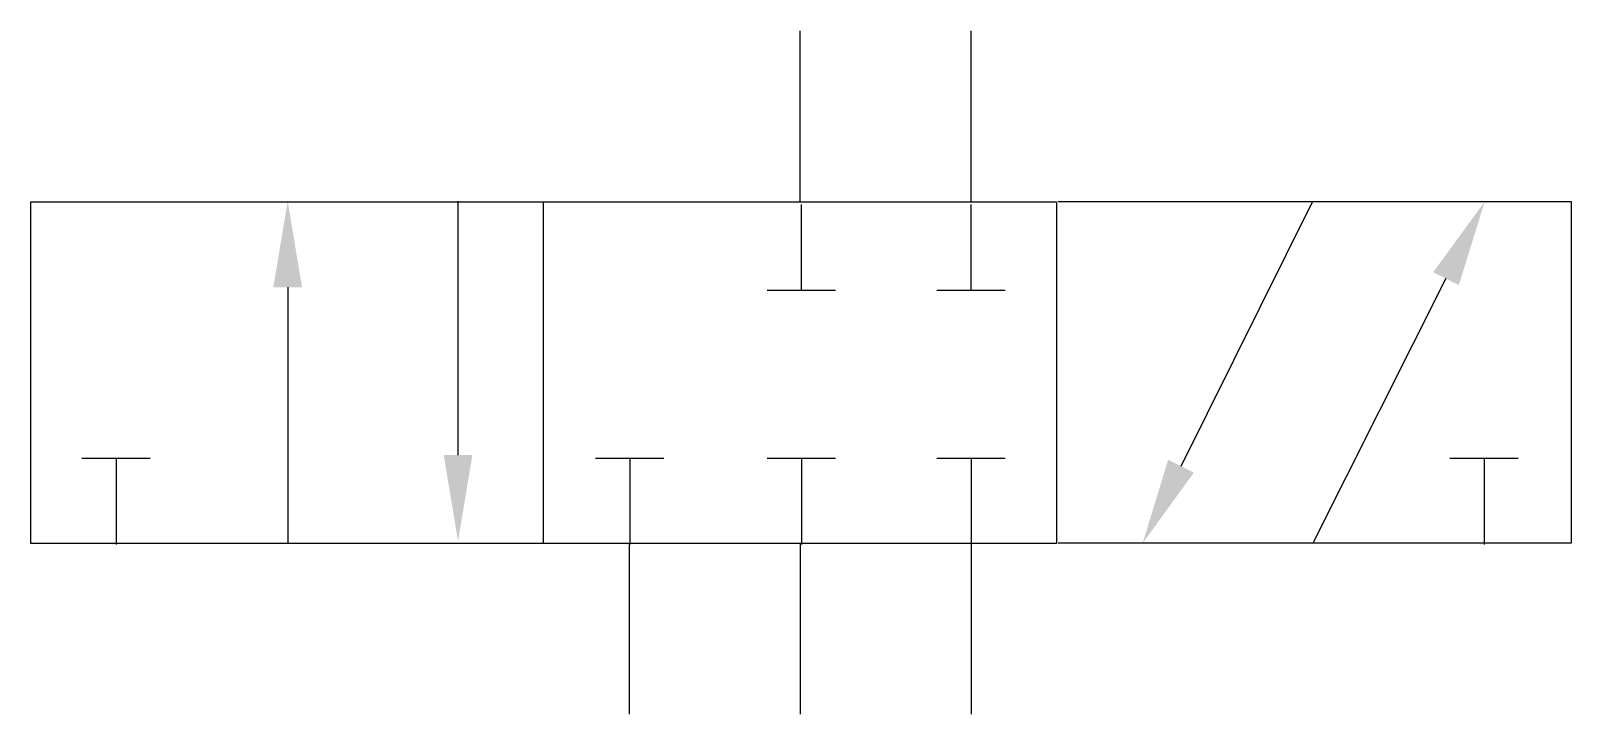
# Model space of a CAD drawing. Extents: x 928.8 to 973.8, y 465.9 to 485.9.
import ezdxf

# ---------------------------------------------------------------- set-up
doc = ezdxf.new("R2010")
doc.units = 0
doc.header["$LTSCALE"] = 5
doc.header["$MEASUREMENT"] = 0
doc.layers.add('11', color=1, linetype='CONTINUOUS')
doc.layers.add('12', color=2, linetype='CONTINUOUS')

msp = doc.modelspace()

# ---------------------------------------------------------------- linework, layer by layer
at = {"layer": '11'}
for p, q in [((951.288, 480.9), (951.288, 485.9)), ((956.288, 480.9), (956.288, 485.9)), ((928.79, 480.9), (943.79, 480.9)), ((928.79, 470.9), (928.79, 480.9)), ((941.283, 473.488), (941.283, 480.915)), ((943.774, 480.9), (943.774, 470.9)), ((943.79, 480.9), (958.79, 480.9)), ((951.326, 478.304), (951.326, 480.82)), ((956.288, 478.304), (956.288, 480.82)), ((958.79, 480.9), (958.79, 470.9)), ((958.838, 480.905), (973.838, 480.905)), ((962.427, 473.161), (966.286, 480.915)), ((973.838, 480.905), (973.838, 470.905)), ((970.176, 478.648), (966.286, 470.905)), ((936.302, 478.395), (936.302, 470.905)), ((952.321, 478.304), (950.321, 478.304)), ((957.283, 478.304), (955.283, 478.304)), ((932.28, 473.384), (930.28, 473.384)), ((931.285, 473.384), (931.285, 470.868)), ((947.3, 473.384), (945.3, 473.384)), ((946.305, 473.384), (946.305, 470.868)), ((952.321, 473.384), (950.321, 473.384)), ((951.326, 473.384), (951.326, 470.868)), ((957.283, 473.384), (955.283, 473.384)), ((956.288, 473.384), (956.288, 470.868)), ((972.288, 473.384), (970.288, 473.384)), ((971.292, 473.384), (971.292, 470.868)), ((943.79, 470.9), (928.79, 470.9)), ((958.79, 470.9), (943.79, 470.9)), ((946.288, 470.905), (946.288, 465.905)), ((951.288, 470.905), (951.288, 465.905)), ((956.288, 470.905), (956.288, 465.905)), ((973.838, 470.905), (958.838, 470.905))]:
    msp.add_line(p, q, dxfattribs=at)
at = {"layer": '12'}
for points in [[(936.722, 478.395), (935.882, 478.395), (936.302, 480.915)], [(970.552, 478.459), (969.801, 478.836), (971.308, 480.9)], [(940.863, 473.488), (941.703, 473.488), (941.283, 470.968)], [(962.051, 473.348), (962.803, 472.974), (961.305, 470.905)]]:
    msp.add_solid(points, dxfattribs=at)

doc.saveas('drawing.dxf')
